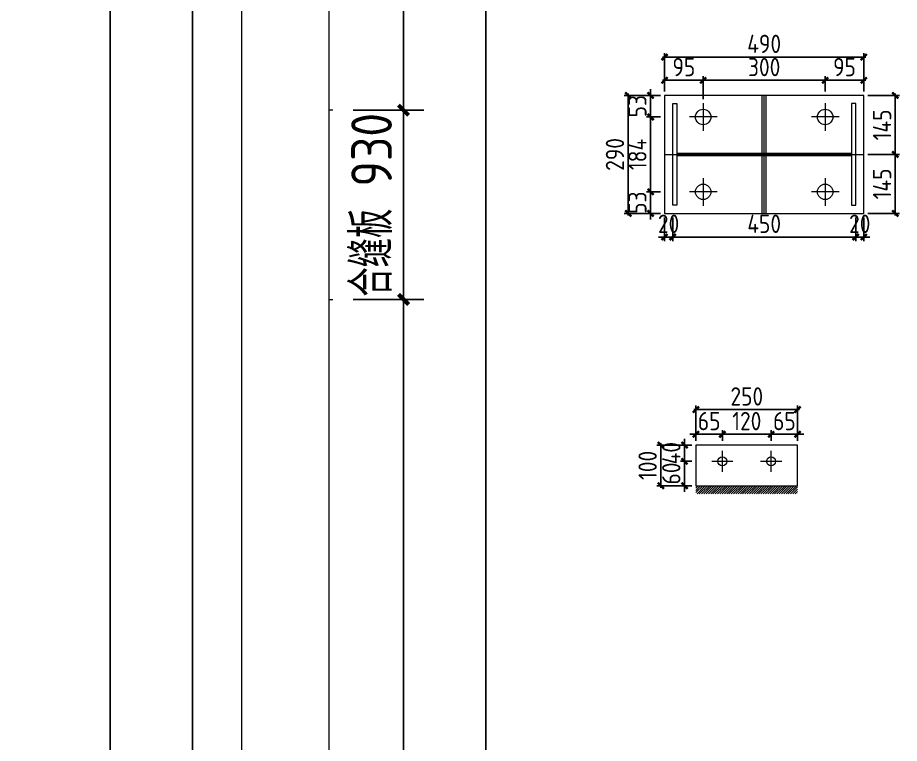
# Model space of a CAD drawing. Extents: x 485428 to 797698, y 56414 to 211814.
# Drawn here: x 685880 to 690216, y 118470 to 122037 of the extents above; entities that cross this region are included whole.
import ezdxf

# ---------------------------------------------------------------- set-up
doc = ezdxf.new("R2010")
doc.units = 0
doc.header["$LTSCALE"] = 1000
doc.header["$MEASUREMENT"] = 0
doc.layers.add('DOTE', color=1, linetype='Continuous')
doc.styles.get("Standard").update_dxf_attribs({"font": 'gbenor.shx', "bigfont": 'gbcbig.shx'})
doc.dimstyles.get("Standard").update_dxf_attribs({"dimscale": 100, "dimtxt": 2, "dimasz": 0.4, "dimexe": 0.5, "dimexo": 1, "dimgap": 0.5, "dimtad": 1, "dimdec": 0, "dimzin": 0, "dimdsep": 46, "dimtxsty": 'Standard', "dimblk": 'ARCHTICK', "dimcen": 0.09, "dimadec": 0, "dimazin": 0, "dimtfac": 1, "dimtdec": 0, "dimtix": 1, "dimtmove": 2, "dimatfit": 3, "dimfxl": 1, "dimtolj": 1, "dimtzin": 0, "dimarcsym": 0})

# ---------------------------------------------------------------- blocks, each defined once
blk = doc.blocks.new('_ArchTick')
at = {"color": 0, "linetype": 'ByBlock', "const_width": 0.4}
blk.add_lwpolyline([(-0.5, -0.5), (0.5, 0.5)], dxfattribs=at)
blk = doc.blocks.new('*D690')
at = {"color": 3, "lineweight": -2}
for p, q in [((686882.9, 123525.1), (686640.1, 123525.1)), ((686740.1, 111489.1), (686740.1, 123525.1)), ((686882.9, 111489.1), (686640.1, 111489.1))]:
    blk.add_line(p, q, dxfattribs=at)
at = {"layer": 'Defpoints', "color": 0}
for p in [(686740.1, 123525.1), (686982.9, 123525.1), (686982.9, 111489.1)]:
    blk.add_point(p, dxfattribs=at)
at = {"color": 3, "lineweight": -2, "xscale": 50, "yscale": 50, "zscale": 50}
for p, rotation in [((686740.1, 123525.1), 90), ((686740.1, 111489.1), 270)]:
    blk.add_blockref('_ArchTick', p, dxfattribs=dict(at, rotation=rotation))
at = {"color": 0, "lineweight": 15, "insert": (686583.5, 117507.1), "char_height": 200, "attachment_point": 5, "rotation": 90}
blk.add_mtext('\\A1;内翼板 12036', dxfattribs=at)
blk = doc.blocks.new('*D696')
at = {"color": 3, "lineweight": -2}
for p, q in [((686882.9, 124305.1), (686235.1, 124305.1)), ((686335.1, 111489.1), (686335.1, 124305.1)), ((686882.9, 111489.1), (686235.1, 111489.1))]:
    blk.add_line(p, q, dxfattribs=at)
at = {"layer": 'Defpoints', "color": 0}
for p in [(686335.1, 124305.1), (686982.9, 124305.1), (686982.9, 111489.1)]:
    blk.add_point(p, dxfattribs=at)
at = {"color": 3, "lineweight": -2, "xscale": 50, "yscale": 50, "zscale": 50}
for p, rotation in [((686335.1, 124305.1), 90), ((686335.1, 111489.1), 270)]:
    blk.add_blockref('_ArchTick', p, dxfattribs=dict(at, rotation=rotation))
at = {"color": 0, "lineweight": 15, "insert": (686178.5, 117897.1), "char_height": 200, "attachment_point": 5, "rotation": 90}
blk.add_mtext('\\A1;腹板 12816', dxfattribs=at)
blk = doc.blocks.new('*D800')
at = {"color": 3, "lineweight": -2}
for p, q in [((688993.1, 121180.9), (688993.1, 121210.9)), ((689041.6, 121180.9), (688973.1, 121180.9)), ((688993.1, 121074.9), (688993.1, 121180.9)), ((689041.6, 121074.9), (688973.1, 121074.9)), ((688993.1, 121074.9), (688993.1, 121044.9))]:
    blk.add_line(p, q, dxfattribs=at)
at = {"layer": 'Defpoints', "color": 0}
for p in [(688993.1, 121180.9), (689061.6, 121180.9), (689061.6, 121074.9)]:
    blk.add_point(p, dxfattribs=at)
at = {"color": 3, "lineweight": -2, "xscale": 30, "yscale": 30, "zscale": 30}
for p, rotation in [((688993.1, 121180.9), 270), ((688993.1, 121074.9), 90)]:
    blk.add_blockref('_ArchTick', p, dxfattribs=dict(at, rotation=rotation))
at = {"color": 0, "lineweight": 15, "insert": (688928.1, 121127.9), "char_height": 90, "attachment_point": 5, "rotation": 90}
blk.add_mtext('\\A1;53', dxfattribs=at)
blk = doc.blocks.new('*D775')
at = {"color": 3, "lineweight": -2}
for p, q in [((689041.6, 121548.9), (688973.1, 121548.9)), ((688993.1, 121170.9), (688993.1, 121558.9)), ((689041.6, 121180.9), (688973.1, 121180.9))]:
    blk.add_line(p, q, dxfattribs=at)
at = {"layer": 'Defpoints', "color": 0}
for p in [(688993.1, 121548.9), (689061.6, 121548.9), (689061.6, 121180.9)]:
    blk.add_point(p, dxfattribs=at)
at = {"color": 3, "lineweight": -2, "xscale": 30, "yscale": 30, "zscale": 30}
for p, rotation in [((688993.1, 121548.9), 90), ((688993.1, 121180.9), 270)]:
    blk.add_blockref('_ArchTick', p, dxfattribs=dict(at, rotation=rotation))
at = {"color": 0, "lineweight": 15, "insert": (688928.1, 121364.9), "char_height": 90, "attachment_point": 5, "rotation": 90}
blk.add_mtext('\\A1;184', dxfattribs=at)
blk = doc.blocks.new('*D801')
at = {"color": 3, "lineweight": -2}
for p, q in [((688993.1, 121654.9), (688993.1, 121684.9)), ((689041.6, 121654.9), (688973.1, 121654.9)), ((688993.1, 121548.9), (688993.1, 121654.9)), ((689041.6, 121548.9), (688973.1, 121548.9)), ((688993.1, 121548.9), (688993.1, 121518.9))]:
    blk.add_line(p, q, dxfattribs=at)
at = {"layer": 'Defpoints', "color": 0}
for p in [(688993.1, 121654.9), (689061.6, 121654.9), (689061.6, 121548.9)]:
    blk.add_point(p, dxfattribs=at)
at = {"color": 3, "lineweight": -2, "xscale": 30, "yscale": 30, "zscale": 30}
for p, rotation in [((688993.1, 121654.9), 270), ((688993.1, 121548.9), 90)]:
    blk.add_blockref('_ArchTick', p, dxfattribs=dict(at, rotation=rotation))
at = {"color": 0, "lineweight": 15, "insert": (688928.1, 121601.9), "char_height": 90, "attachment_point": 5, "rotation": 90}
blk.add_mtext('\\A1;53', dxfattribs=at)
blk = doc.blocks.new('*D802')
at = {"color": 3, "lineweight": -2}
for p, q in [((689051.6, 121729.3), (689261.6, 121729.3)), ((689061.6, 121674.9), (689061.6, 121749.3)), ((689251.6, 121636.9), (689251.6, 121749.3))]:
    blk.add_line(p, q, dxfattribs=at)
at = {"layer": 'Defpoints', "color": 0}
for p in [(689251.6, 121729.3), (689061.6, 121654.9), (689251.6, 121616.9)]:
    blk.add_point(p, dxfattribs=at)
at = {"color": 3, "lineweight": -2, "xscale": 30, "yscale": 30, "zscale": 30, "rotation": 180}
blk.add_blockref('_ArchTick', (689061.6, 121729.3), dxfattribs=at)
at = {"color": 3, "lineweight": -2, "xscale": 30, "yscale": 30, "zscale": 30}
blk.add_blockref('_ArchTick', (689251.6, 121729.3), dxfattribs=at)
at = {"color": 0, "lineweight": 15, "insert": (689156.6, 121794.3), "char_height": 90, "attachment_point": 5}
blk.add_mtext('\\A1;95', dxfattribs=at)
blk = doc.blocks.new('*D803')
at = {"color": 3, "lineweight": -2}
for p, q in [((689241.6, 121729.3), (689861.6, 121729.3)), ((689251.6, 121636.9), (689251.6, 121749.3)), ((689851.6, 121674.9), (689851.6, 121749.3))]:
    blk.add_line(p, q, dxfattribs=at)
at = {"layer": 'Defpoints', "color": 0}
for p in [(689851.6, 121729.3), (689851.6, 121654.9), (689251.6, 121616.9)]:
    blk.add_point(p, dxfattribs=at)
at = {"color": 3, "lineweight": -2, "xscale": 30, "yscale": 30, "zscale": 30, "rotation": 180}
blk.add_blockref('_ArchTick', (689251.6, 121729.3), dxfattribs=at)
at = {"color": 3, "lineweight": -2, "xscale": 30, "yscale": 30, "zscale": 30}
blk.add_blockref('_ArchTick', (689851.6, 121729.3), dxfattribs=at)
at = {"color": 0, "lineweight": 15, "insert": (689551.6, 121794.3), "char_height": 90, "attachment_point": 5}
blk.add_mtext('\\A1;300', dxfattribs=at)
blk = doc.blocks.new('*D804')
at = {"color": 3, "lineweight": -2}
for p, q in [((689841.6, 121729.3), (690051.6, 121729.3)), ((689851.6, 121674.9), (689851.6, 121749.3)), ((690041.6, 121674.9), (690041.6, 121749.3))]:
    blk.add_line(p, q, dxfattribs=at)
at = {"layer": 'Defpoints', "color": 0}
for p in [(690041.6, 121729.3), (689851.6, 121654.9), (690041.6, 121654.9)]:
    blk.add_point(p, dxfattribs=at)
at = {"color": 3, "lineweight": -2, "xscale": 30, "yscale": 30, "zscale": 30, "rotation": 180}
blk.add_blockref('_ArchTick', (689851.6, 121729.3), dxfattribs=at)
at = {"color": 3, "lineweight": -2, "xscale": 30, "yscale": 30, "zscale": 30}
blk.add_blockref('_ArchTick', (690041.6, 121729.3), dxfattribs=at)
at = {"color": 0, "lineweight": 15, "insert": (689946.6, 121794.3), "char_height": 90, "attachment_point": 5}
blk.add_mtext('\\A1;95', dxfattribs=at)
blk = doc.blocks.new('*D805')
at = {"color": 3, "lineweight": -2}
for p, q in [((689041.6, 121654.9), (688862.7, 121654.9)), ((688882.7, 121064.9), (688882.7, 121664.9)), ((689041.6, 121074.9), (688862.7, 121074.9))]:
    blk.add_line(p, q, dxfattribs=at)
at = {"layer": 'Defpoints', "color": 0}
for p in [(688882.7, 121654.9), (689061.6, 121654.9), (689061.6, 121074.9)]:
    blk.add_point(p, dxfattribs=at)
at = {"color": 3, "lineweight": -2, "xscale": 30, "yscale": 30, "zscale": 30}
for p, rotation in [((688882.7, 121654.9), 90), ((688882.7, 121074.9), 270)]:
    blk.add_blockref('_ArchTick', p, dxfattribs=dict(at, rotation=rotation))
at = {"color": 0, "lineweight": 15, "insert": (688817.7, 121364.9), "char_height": 90, "attachment_point": 5, "rotation": 90}
blk.add_mtext('\\A1;290', dxfattribs=at)
blk = doc.blocks.new('*D806')
at = {"color": 3, "lineweight": -2}
for p, q in [((689061.6, 121674.9), (689061.6, 121863.4)), ((690041.6, 121674.9), (690041.6, 121863.4)), ((689051.6, 121843.4), (690051.6, 121843.4))]:
    blk.add_line(p, q, dxfattribs=at)
at = {"layer": 'Defpoints', "color": 0}
for p in [(690041.6, 121843.4), (689061.6, 121654.9), (690041.6, 121654.9)]:
    blk.add_point(p, dxfattribs=at)
at = {"color": 3, "lineweight": -2, "xscale": 30, "yscale": 30, "zscale": 30, "rotation": 180}
blk.add_blockref('_ArchTick', (689061.6, 121843.4), dxfattribs=at)
at = {"color": 3, "lineweight": -2, "xscale": 30, "yscale": 30, "zscale": 30}
blk.add_blockref('_ArchTick', (690041.6, 121843.4), dxfattribs=at)
at = {"color": 0, "lineweight": 15, "insert": (689551.6, 121908.4), "char_height": 90, "attachment_point": 5}
blk.add_mtext('\\A1;490', dxfattribs=at)
blk = doc.blocks.new('*D776')
at = {"color": 3, "lineweight": -2}
for p, q in [((689061.6, 121054.9), (689061.6, 120938.9)), ((689101.6, 121054.9), (689101.6, 120938.9)), ((689061.6, 120958.9), (689031.6, 120958.9)), ((689061.6, 120958.9), (689101.6, 120958.9)), ((689101.6, 120958.9), (689131.6, 120958.9))]:
    blk.add_line(p, q, dxfattribs=at)
at = {"layer": 'Defpoints', "color": 0}
for p in [(689061.6, 121074.9), (689101.6, 121074.9), (689101.6, 120958.9)]:
    blk.add_point(p, dxfattribs=at)
at = {"color": 3, "lineweight": -2, "xscale": 30, "yscale": 30, "zscale": 30}
blk.add_blockref('_ArchTick', (689061.6, 120958.9), dxfattribs=at)
at = {"color": 3, "lineweight": -2, "xscale": 30, "yscale": 30, "zscale": 30, "rotation": 180}
blk.add_blockref('_ArchTick', (689101.6, 120958.9), dxfattribs=at)
at = {"color": 0, "lineweight": 15, "insert": (689081.6, 121023.9), "char_height": 90, "attachment_point": 5}
blk.add_mtext('\\A1;20', dxfattribs=at)
blk = doc.blocks.new('*D777')
at = {"color": 3, "lineweight": -2}
for p, q in [((689101.6, 121054.9), (689101.6, 120938.9)), ((690001.6, 121054.9), (690001.6, 120938.9)), ((689091.6, 120958.9), (690011.6, 120958.9))]:
    blk.add_line(p, q, dxfattribs=at)
at = {"layer": 'Defpoints', "color": 0}
for p in [(689101.6, 121074.9), (690001.6, 121074.9), (690001.6, 120958.9)]:
    blk.add_point(p, dxfattribs=at)
at = {"color": 3, "lineweight": -2, "xscale": 30, "yscale": 30, "zscale": 30, "rotation": 180}
blk.add_blockref('_ArchTick', (689101.6, 120958.9), dxfattribs=at)
at = {"color": 3, "lineweight": -2, "xscale": 30, "yscale": 30, "zscale": 30}
blk.add_blockref('_ArchTick', (690001.6, 120958.9), dxfattribs=at)
at = {"color": 0, "lineweight": 15, "insert": (689551.6, 121023.9), "char_height": 90, "attachment_point": 5}
blk.add_mtext('\\A1;450', dxfattribs=at)
blk = doc.blocks.new('*D807')
at = {"color": 3, "lineweight": -2}
for p, q in [((690001.6, 121054.9), (690001.6, 120938.9)), ((690041.6, 121054.9), (690041.6, 120938.9)), ((690001.6, 120958.9), (689971.6, 120958.9)), ((690001.6, 120958.9), (690041.6, 120958.9)), ((690041.6, 120958.9), (690071.6, 120958.9))]:
    blk.add_line(p, q, dxfattribs=at)
at = {"layer": 'Defpoints', "color": 0}
for p in [(690001.6, 121074.9), (690041.6, 121074.9), (690041.6, 120958.9)]:
    blk.add_point(p, dxfattribs=at)
at = {"color": 3, "lineweight": -2, "xscale": 30, "yscale": 30, "zscale": 30}
blk.add_blockref('_ArchTick', (690001.6, 120958.9), dxfattribs=at)
at = {"color": 3, "lineweight": -2, "xscale": 30, "yscale": 30, "zscale": 30, "rotation": 180}
blk.add_blockref('_ArchTick', (690041.6, 120958.9), dxfattribs=at)
at = {"color": 0, "lineweight": 15, "insert": (690021.6, 121023.9), "char_height": 90, "attachment_point": 5}
blk.add_mtext('\\A1;20', dxfattribs=at)
blk = doc.blocks.new('*D808')
at = {"color": 3, "lineweight": -2}
for p, q in [((690061.6, 121654.9), (690216.4, 121654.9)), ((690196.4, 121664.9), (690196.4, 121354.9)), ((690061.6, 121364.9), (690216.4, 121364.9))]:
    blk.add_line(p, q, dxfattribs=at)
at = {"layer": 'Defpoints', "color": 0}
for p in [(690041.6, 121654.9), (690041.6, 121364.9), (690196.4, 121364.9)]:
    blk.add_point(p, dxfattribs=at)
at = {"color": 3, "lineweight": -2, "xscale": 30, "yscale": 30, "zscale": 30}
for p, rotation in [((690196.4, 121654.9), 90), ((690196.4, 121364.9), 270)]:
    blk.add_blockref('_ArchTick', p, dxfattribs=dict(at, rotation=rotation))
at = {"color": 0, "lineweight": 15, "insert": (690131.4, 121509.9), "char_height": 90, "attachment_point": 5, "rotation": 90}
blk.add_mtext('\\A1;145', dxfattribs=at)
blk = doc.blocks.new('*D809')
at = {"color": 3, "lineweight": -2}
for p, q in [((690196.4, 121374.9), (690196.4, 121064.9)), ((690061.6, 121364.9), (690216.4, 121364.9)), ((690061.6, 121074.9), (690216.4, 121074.9))]:
    blk.add_line(p, q, dxfattribs=at)
at = {"layer": 'Defpoints', "color": 0}
for p in [(690041.6, 121364.9), (690041.6, 121074.9), (690196.4, 121074.9)]:
    blk.add_point(p, dxfattribs=at)
at = {"color": 3, "lineweight": -2, "xscale": 30, "yscale": 30, "zscale": 30}
for p, rotation in [((690196.4, 121364.9), 90), ((690196.4, 121074.9), 270)]:
    blk.add_blockref('_ArchTick', p, dxfattribs=dict(at, rotation=rotation))
at = {"color": 0, "lineweight": 15, "insert": (690131.4, 121219.9), "char_height": 90, "attachment_point": 5, "rotation": 90}
blk.add_mtext('\\A1;145', dxfattribs=at)
blk = doc.blocks.new('*D991')
at = {"color": 0, "lineweight": -2}
blk.add_arc((687412.9, 124305.1), 396.4, 180, 270, dxfattribs=at)
at = {"layer": 'Defpoints', "color": 0}
for p in [(686982.9, 124305.1), (687412.9, 124305.1), (687412.9, 124262.1), (687069.6, 124106.9), (687412.9, 111489.1)]:
    blk.add_point(p, dxfattribs=at)
at = {"color": 0, "lineweight": -2, "xscale": 50, "yscale": 50, "zscale": 50, "rotation": 90.00000000001286}
blk.add_blockref('_ArchTick', (687016.5, 124305.1), dxfattribs=at)
at = {"color": 0, "lineweight": -2, "xscale": 50, "yscale": 50, "zscale": 50}
blk.add_blockref('_ArchTick', (687412.9, 123908.7), dxfattribs=at)
at = {"color": 0, "lineweight": 15, "insert": (687274, 124166.2), "char_height": 200, "attachment_point": 5, "rotation": 315}
blk.add_mtext('\\A1;90°', dxfattribs=at)
blk = doc.blocks.new('*D3007')
at = {"color": 3, "lineweight": -2}
for p, q in [((689196.1, 119856.5), (689139.9, 119856.5)), ((689159.9, 119856.5), (689159.9, 119886.5)), ((689159.9, 119736.5), (689159.9, 119856.5)), ((689196.1, 119736.5), (689139.9, 119736.5)), ((689159.9, 119736.5), (689159.9, 119706.5))]:
    blk.add_line(p, q, dxfattribs=at)
at = {"layer": 'Defpoints', "color": 0}
for p in [(689159.9, 119856.5), (689216.1, 119856.5), (689216.1, 119736.5)]:
    blk.add_point(p, dxfattribs=at)
at = {"color": 3, "lineweight": -2, "xscale": 30, "yscale": 30, "zscale": 30}
for p, rotation in [((689159.9, 119856.5), 270), ((689159.9, 119736.5), 90)]:
    blk.add_blockref('_ArchTick', p, dxfattribs=dict(at, rotation=rotation))
at = {"color": 0, "lineweight": 15, "insert": (689094.9, 119796.5), "char_height": 90, "attachment_point": 5, "rotation": 90}
blk.add_mtext('\\A1;60', dxfattribs=at)
blk = doc.blocks.new('*D3010')
at = {"color": 3, "lineweight": -2}
for p, q in [((689159.9, 119936.5), (689159.9, 119966.5)), ((689196.1, 119936.5), (689139.9, 119936.5)), ((689159.9, 119856.5), (689159.9, 119936.5)), ((689196.1, 119856.5), (689139.9, 119856.5)), ((689159.9, 119856.5), (689159.9, 119826.5))]:
    blk.add_line(p, q, dxfattribs=at)
at = {"layer": 'Defpoints', "color": 0}
for p in [(689159.9, 119936.5), (689216.1, 119936.5), (689216.1, 119856.5)]:
    blk.add_point(p, dxfattribs=at)
at = {"color": 3, "lineweight": -2, "xscale": 30, "yscale": 30, "zscale": 30}
for p, rotation in [((689159.9, 119936.5), 270), ((689159.9, 119856.5), 90)]:
    blk.add_blockref('_ArchTick', p, dxfattribs=dict(at, rotation=rotation))
at = {"color": 0, "lineweight": 15, "insert": (689094.9, 119896.5), "char_height": 90, "attachment_point": 5, "rotation": 90}
blk.add_mtext('\\A1;40', dxfattribs=at)
blk = doc.blocks.new('*D3011')
at = {"color": 3, "lineweight": -2}
for p, q in [((689043.4, 119726.5), (689043.4, 119946.5)), ((689196.1, 119936.5), (689023.4, 119936.5)), ((689196.1, 119736.5), (689023.4, 119736.5))]:
    blk.add_line(p, q, dxfattribs=at)
at = {"layer": 'Defpoints', "color": 0}
for p in [(689043.4, 119936.5), (689216.1, 119936.5), (689216.1, 119736.5)]:
    blk.add_point(p, dxfattribs=at)
at = {"color": 3, "lineweight": -2, "xscale": 30, "yscale": 30, "zscale": 30}
for p, rotation in [((689043.4, 119936.5), 90), ((689043.4, 119736.5), 270)]:
    blk.add_blockref('_ArchTick', p, dxfattribs=dict(at, rotation=rotation))
at = {"color": 0, "lineweight": 15, "insert": (688978.4, 119836.5), "char_height": 90, "attachment_point": 5, "rotation": 90}
blk.add_mtext('\\A1;100', dxfattribs=at)
blk = doc.blocks.new('*D3008')
at = {"color": 3, "lineweight": -2}
for p, q in [((689216.1, 119989.3), (689186.1, 119989.3)), ((689216.1, 119956.5), (689216.1, 120009.3)), ((689216.1, 119989.3), (689346.1, 119989.3)), ((689346.1, 119956.5), (689346.1, 120009.3)), ((689346.1, 119989.3), (689376.1, 119989.3))]:
    blk.add_line(p, q, dxfattribs=at)
at = {"layer": 'Defpoints', "color": 0}
for p in [(689346.1, 119989.3), (689216.1, 119936.5), (689346.1, 119936.5)]:
    blk.add_point(p, dxfattribs=at)
at = {"color": 3, "lineweight": -2, "xscale": 30, "yscale": 30, "zscale": 30}
blk.add_blockref('_ArchTick', (689216.1, 119989.3), dxfattribs=at)
at = {"color": 3, "lineweight": -2, "xscale": 30, "yscale": 30, "zscale": 30, "rotation": 180}
blk.add_blockref('_ArchTick', (689346.1, 119989.3), dxfattribs=at)
at = {"color": 0, "lineweight": 15, "insert": (689281.1, 120054.3), "char_height": 90, "attachment_point": 5}
blk.add_mtext('\\A1;65', dxfattribs=at)
blk = doc.blocks.new('*D3009')
at = {"color": 3, "lineweight": -2}
for p, q in [((689336.1, 119989.3), (689596.1, 119989.3)), ((689346.1, 119956.5), (689346.1, 120009.3)), ((689586.1, 119956.5), (689586.1, 120009.3))]:
    blk.add_line(p, q, dxfattribs=at)
at = {"layer": 'Defpoints', "color": 0}
for p in [(689586.1, 119989.3), (689346.1, 119936.5), (689586.1, 119936.5)]:
    blk.add_point(p, dxfattribs=at)
at = {"color": 3, "lineweight": -2, "xscale": 30, "yscale": 30, "zscale": 30, "rotation": 180}
blk.add_blockref('_ArchTick', (689346.1, 119989.3), dxfattribs=at)
at = {"color": 3, "lineweight": -2, "xscale": 30, "yscale": 30, "zscale": 30}
blk.add_blockref('_ArchTick', (689586.1, 119989.3), dxfattribs=at)
at = {"color": 0, "lineweight": 15, "insert": (689466.1, 120054.3), "char_height": 90, "attachment_point": 5}
blk.add_mtext('\\A1;120', dxfattribs=at)
blk = doc.blocks.new('*D3012')
at = {"color": 3, "lineweight": -2}
for p, q in [((689586.1, 119989.3), (689556.1, 119989.3)), ((689586.1, 119956.5), (689586.1, 120009.3)), ((689586.1, 119989.3), (689716.1, 119989.3)), ((689716.1, 119956.5), (689716.1, 120009.3)), ((689716.1, 119989.3), (689746.1, 119989.3))]:
    blk.add_line(p, q, dxfattribs=at)
at = {"layer": 'Defpoints', "color": 0}
for p in [(689716.1, 119989.3), (689586.1, 119936.5), (689716.1, 119936.5)]:
    blk.add_point(p, dxfattribs=at)
at = {"color": 3, "lineweight": -2, "xscale": 30, "yscale": 30, "zscale": 30}
blk.add_blockref('_ArchTick', (689586.1, 119989.3), dxfattribs=at)
at = {"color": 3, "lineweight": -2, "xscale": 30, "yscale": 30, "zscale": 30, "rotation": 180}
blk.add_blockref('_ArchTick', (689716.1, 119989.3), dxfattribs=at)
at = {"color": 0, "lineweight": 15, "insert": (689651.1, 120054.3), "char_height": 90, "attachment_point": 5}
blk.add_mtext('\\A1;65', dxfattribs=at)
blk = doc.blocks.new('*D3013')
at = {"color": 3, "lineweight": -2}
for p, q in [((689216.1, 119956.5), (689216.1, 120130.5)), ((689716.1, 119956.5), (689716.1, 120130.5)), ((689726.1, 120110.5), (689206.1, 120110.5))]:
    blk.add_line(p, q, dxfattribs=at)
at = {"layer": 'Defpoints', "color": 0}
for p in [(689216.1, 120110.5), (689216.1, 119936.5), (689716.1, 119936.5)]:
    blk.add_point(p, dxfattribs=at)
at = {"color": 3, "lineweight": -2, "xscale": 30, "yscale": 30, "zscale": 30, "rotation": 180}
blk.add_blockref('_ArchTick', (689216.1, 120110.5), dxfattribs=at)
at = {"color": 3, "lineweight": -2, "xscale": 30, "yscale": 30, "zscale": 30}
blk.add_blockref('_ArchTick', (689716.1, 120110.5), dxfattribs=at)
at = {"color": 0, "lineweight": 15, "insert": (689466.1, 120175.5), "char_height": 90, "attachment_point": 5}
blk.add_mtext('\\A1;250', dxfattribs=at)
blk = doc.blocks.new('*D3290')
at = {"color": 3, "lineweight": -2}
for p, q in [((687512.9, 124262.1), (688282.2, 124262.1)), ((688182.2, 111489.1), (688182.2, 124262.1)), ((687512.9, 111489.1), (688282.2, 111489.1))]:
    blk.add_line(p, q, dxfattribs=at)
at = {"layer": 'Defpoints', "color": 0}
for p in [(687412.9, 124262.1), (688182.2, 124262.1), (687412.9, 111489.1)]:
    blk.add_point(p, dxfattribs=at)
at = {"color": 3, "lineweight": -2, "xscale": 50, "yscale": 50, "zscale": 50}
for p, rotation in [((688182.2, 124262.1), 90), ((688182.2, 111489.1), 270)]:
    blk.add_blockref('_ArchTick', p, dxfattribs=dict(at, rotation=rotation))
at = {"color": 0, "lineweight": 15, "insert": (688025.6, 117875.6), "char_height": 200, "attachment_point": 5, "rotation": 90}
blk.add_mtext('\\A1;外翼板 12773', dxfattribs=at)
blk = doc.blocks.new('*D3287')
at = {"color": 3, "lineweight": -2}
for p, q in [((687530.9, 120652.6), (687877.9, 120652.6)), ((687777.9, 111489.1), (687777.9, 120652.6)), ((687512.9, 111489.1), (687877.9, 111489.1))]:
    blk.add_line(p, q, dxfattribs=at)
at = {"layer": 'Defpoints', "color": 0}
for p in [(687430.9, 120652.6), (687777.9, 120652.6), (687412.9, 111489.1)]:
    blk.add_point(p, dxfattribs=at)
at = {"color": 3, "lineweight": -2, "xscale": 50, "yscale": 50, "zscale": 50}
for p, rotation in [((687777.9, 120652.6), 90), ((687777.9, 111489.1), 270)]:
    blk.add_blockref('_ArchTick', p, dxfattribs=dict(at, rotation=rotation))
at = {"color": 0, "lineweight": 15, "insert": (687627.9, 116070.9), "char_height": 200, "attachment_point": 5, "rotation": 90}
blk.add_mtext('\\A1;9164', dxfattribs=at)
blk = doc.blocks.new('*D3288')
at = {"color": 3, "lineweight": -2}
for p, q in [((687777.9, 121582.6), (687777.9, 121632.6)), ((687530.9, 121582.6), (687877.9, 121582.6)), ((687777.9, 120652.6), (687777.9, 121582.6)), ((687530.9, 120652.6), (687877.9, 120652.6)), ((687777.9, 120652.6), (687777.9, 120602.6))]:
    blk.add_line(p, q, dxfattribs=at)
at = {"layer": 'Defpoints', "color": 0}
for p in [(687430.9, 121582.6), (687777.9, 121582.6), (687430.9, 120652.6)]:
    blk.add_point(p, dxfattribs=at)
at = {"color": 3, "lineweight": -2, "xscale": 50, "yscale": 50, "zscale": 50}
for p, rotation in [((687777.9, 121582.6), 270), ((687777.9, 120652.6), 90)]:
    blk.add_blockref('_ArchTick', p, dxfattribs=dict(at, rotation=rotation))
at = {"color": 0, "lineweight": 15, "insert": (687621.2, 121117.6), "char_height": 200, "attachment_point": 5, "rotation": 90}
blk.add_mtext('\\A1;合缝板 930', dxfattribs=at)
blk = doc.blocks.new('*D3289')
at = {"color": 3, "lineweight": -2}
for p, q in [((687512.9, 124262.1), (687877.9, 124262.1)), ((687777.9, 121582.6), (687777.9, 124262.1)), ((687530.9, 121582.6), (687877.9, 121582.6))]:
    blk.add_line(p, q, dxfattribs=at)
at = {"layer": 'Defpoints', "color": 0}
for p in [(687412.9, 124262.1), (687777.9, 124262.1), (687430.9, 121582.6)]:
    blk.add_point(p, dxfattribs=at)
at = {"color": 3, "lineweight": -2, "xscale": 50, "yscale": 50, "zscale": 50}
for p, rotation in [((687777.9, 124262.1), 90), ((687777.9, 121582.6), 270)]:
    blk.add_blockref('_ArchTick', p, dxfattribs=dict(at, rotation=rotation))
at = {"color": 0, "lineweight": 15, "insert": (687627.9, 122922.3), "char_height": 200, "attachment_point": 5, "rotation": 90}
blk.add_mtext('\\A1;2679', dxfattribs=at)

msp = doc.modelspace()

# ---------------------------------------------------------------- hatches: boundary and pattern name
at = {"lineweight": 15}
h = msp.add_hatch(dxfattribs=at)
h.set_pattern_fill('ANSI31', color=256, scale=5, style=0)
h.set_pattern_definition([(45, (-1519.1214, -31072.344), (-5.61266008, 5.61266008), [])])
h.paths.add_polyline_path([(689716.1, 119736.5), (689216.1, 119736.5), (689216.1, 119696.5), (689716.1, 119696.5)])

# ---------------------------------------------------------------- linework, layer by layer
for p, q in [((689061.6, 121654.9), (689061.6, 121074.9)), ((690041.6, 121654.9), (689061.6, 121654.9)), ((690041.6, 121074.9), (690041.6, 121654.9)), ((689251.6, 121616.9), (689251.6, 121480.9)), ((689851.6, 121616.9), (689851.6, 121480.9)), ((689319.6, 121548.9), (689183.6, 121548.9)), ((689919.6, 121548.9), (689783.6, 121548.9)), ((689251.6, 121248.9), (689251.6, 121112.9)), ((689851.6, 121248.9), (689851.6, 121112.9)), ((689319.6, 121180.9), (689183.6, 121180.9)), ((689919.6, 121180.9), (689783.6, 121180.9)), ((689061.6, 121074.9), (690041.6, 121074.9)), ((689216.1, 119936.5), (689216.1, 119736.2)), ((689716.1, 119936.5), (689216.1, 119936.5)), ((689346.1, 119804.5), (689346.1, 119908.5)), ((689586.1, 119804.5), (689586.1, 119908.5)), ((689716.1, 119736.5), (689716.1, 119936.5)), ((689294.1, 119856.5), (689398.1, 119856.5)), ((689534.1, 119856.5), (689638.1, 119856.5)), ((689216.1, 119736.5), (689716.1, 119736.5))]:
    msp.add_line(p, q, dxfattribs=at)
at = {"color": 2, "lineweight": 15}
for p, q in [((689541.6, 121370.9), (689541.6, 121654.9)), ((689561.6, 121370.9), (689561.6, 121654.9)), ((687430.9, 121582.6), (687412.9, 121582.6)), ((689541.6, 121074.9), (689541.6, 121358.9)), ((689561.6, 121074.9), (689561.6, 121358.9)), ((687412.9, 120652.6), (687430.9, 120652.6))]:
    msp.add_line(p, q, dxfattribs=at)
at = {"color": 1, "lineweight": 15}
for p, q in [((689551.6, 121370.9), (689551.6, 121654.9)), ((689061.6, 121364.9), (690041.6, 121364.9)), ((689551.6, 121074.9), (689551.6, 121358.9))]:
    msp.add_line(p, q, dxfattribs=at)
at = {"color": 4, "lineweight": 15}
for p, q in [((689101.6, 121364.9), (689101.6, 121614.9)), ((689101.6, 121614.9), (689121.6, 121614.9)), ((689121.6, 121614.9), (689121.6, 121114.9)), ((690001.6, 121614.9), (689981.6, 121614.9)), ((689981.6, 121614.9), (689981.6, 121114.9)), ((690001.6, 121364.9), (690001.6, 121614.9)), ((689121.6, 121370.9), (689981.6, 121370.9)), ((689101.6, 121114.9), (689101.6, 121364.9)), ((689121.6, 121358.9), (689981.6, 121358.9)), ((690001.6, 121114.9), (690001.6, 121364.9)), ((689121.6, 121114.9), (689101.6, 121114.9)), ((689981.6, 121114.9), (690001.6, 121114.9))]:
    msp.add_line(p, q, dxfattribs=at)
at = {"lineweight": 15}
for centre, radius in [((689251.6, 121548.9), 38), ((689851.6, 121548.9), 38), ((689251.6, 121180.9), 38), ((689851.6, 121180.9), 38), ((689345.8, 119856.5), 22), ((689585.8, 119856.5), 22)]:
    msp.add_circle(centre, radius, dxfattribs=at)
at = {"layer": 'DOTE', "color": 0, "lineweight": 15}
for p, q in [((686982.9, 111489.1), (686982.9, 124305.1)), ((687412.9, 111489.1), (687412.9, 124262.1))]:
    msp.add_line(p, q, dxfattribs=at)

# ---------------------------------------------------------------- dimensions: what is measured, and where the dimension line sits
at = {"color": 1, "lineweight": 15}
dim = msp.add_angular_dim_2l(base=(687069.6, 124106.9), line1=((687412.9, 111489.1), (687412.9, 124262.1)), line2=((686982.9, 124305.1), (687412.9, 124305.1)), dimstyle='Standard', override={"dimtxt": 2, "dimasz": 0.5, "dimgap": 1}, dxfattribs=at)
dim.commit()
dim.dimension.update_dxf_attribs({"geometry": '*D991', "text_midpoint": (687274, 124166.2)})
at = {"lineweight": 15}
for base, p1, p2, text, picture, middle in [((686335.1, 124305.1), (686982.9, 111489.1), (686982.9, 124305.1), '腹板 12816', '*D696', (686178.5, 117897.1)), ((688182.2, 124262.1), (687412.9, 111489.1), (687412.9, 124262.1), '外翼板 12773', '*D3290', (688025.6, 117875.6)), ((686740.1, 123525.1), (686982.9, 111489.1), (686982.9, 123525.1), '内翼板 12036', '*D690', (686583.5, 117507.1)), ((687777.9, 121582.6), (687430.9, 120652.6), (687430.9, 121582.6), '合缝板 930', '*D3288', (687621.2, 121117.6))]:
    dim = msp.add_linear_dim(base=base, p1=p1, p2=p2, angle=90, text=text, dimstyle='Standard', override={"dimtxt": 2, "dimasz": 0.5, "dimexe": 1, "dimexo": 1, "dimclrd": 3, "dimclre": 3}, dxfattribs=at)
    dim.commit()
    dim.dimension.update_dxf_attribs({"geometry": picture, "text_midpoint": middle})
for base, p1, p2, override, picture, middle in [((687777.8637, 124262.0735), (687430.8974, 121582.6134), (687412.8974, 124262.0735), {"dimtxt": 2, "dimasz": 0.5, "dimexe": 1, "dimexo": 1, "dimclrd": 3, "dimclre": 3}, '*D3289', (687627.8637, 122922.3435)), ((688993.1, 121654.9), (689061.6, 121548.9), (689061.6, 121654.9), {"dimtxt": 0.9, "dimasz": 0.3, "dimexe": 0.2, "dimexo": 0.2, "dimgap": 0.2, "dimlfac": 0.5, "dimdle": 0.1, "dimclrd": 3, "dimclre": 3}, '*D801', (688928.1, 121601.9)), ((690196.4, 121364.9), (690041.6, 121654.9), (690041.6, 121364.9), {"dimtxt": 0.9, "dimasz": 0.3, "dimexe": 0.2, "dimexo": 0.2, "dimgap": 0.2, "dimlfac": 0.5, "dimdle": 0.1, "dimclrd": 3, "dimclre": 3}, '*D808', (690131.4, 121509.9)), ((688993.1, 121548.9), (689061.6, 121180.9), (689061.6, 121548.9), {"dimtxt": 0.9, "dimasz": 0.3, "dimexe": 0.2, "dimexo": 0.2, "dimgap": 0.2, "dimlfac": 0.5, "dimdle": 0.1, "dimclrd": 3, "dimclre": 3}, '*D775', (688928.1, 121364.9)), ((690196.4, 121074.9), (690041.6, 121364.9), (690041.6, 121074.9), {"dimtxt": 0.9, "dimasz": 0.3, "dimexe": 0.2, "dimexo": 0.2, "dimgap": 0.2, "dimlfac": 0.5, "dimdle": 0.1, "dimclrd": 3, "dimclre": 3}, '*D809', (690131.4, 121219.9)), ((688993.1, 121180.9), (689061.6, 121074.9), (689061.6, 121180.9), {"dimtxt": 0.9, "dimasz": 0.3, "dimexe": 0.2, "dimexo": 0.2, "dimgap": 0.2, "dimlfac": 0.5, "dimdle": 0.1, "dimclrd": 3, "dimclre": 3}, '*D800', (688928.1, 121127.9)), ((687777.8637167, 120652.6134279), (687412.8973814, 111489.1134279), (687430.8973814, 120652.6134279), {"dimtxt": 2, "dimasz": 0.5, "dimexe": 1, "dimexo": 1, "dimclrd": 3, "dimclre": 3}, '*D3287', (687627.8637167, 116070.8634279)), ((689159.9, 119936.5), (689216.1, 119856.5), (689216.1, 119936.5), {"dimtxt": 0.9, "dimasz": 0.3, "dimexe": 0.2, "dimexo": 0.2, "dimgap": 0.2, "dimlfac": 0.5, "dimdle": 0.1, "dimclrd": 3, "dimclre": 3}, '*D3010', (689094.9, 119896.5)), ((689159.9, 119856.5), (689216.1, 119736.5), (689216.1, 119856.5), {"dimtxt": 0.9, "dimasz": 0.3, "dimexe": 0.2, "dimexo": 0.2, "dimgap": 0.2, "dimlfac": 0.5, "dimdle": 0.1, "dimclrd": 3, "dimclre": 3}, '*D3007', (689094.9, 119796.5))]:
    dim = msp.add_linear_dim(base=base, p1=p1, p2=p2, angle=90, dimstyle='Standard', override=override, dxfattribs=at)
    dim.commit()
    dim.dimension.update_dxf_attribs({"geometry": picture, "text_midpoint": middle})
for p1, p2, distance, picture, middle in [((689061.6, 121654.9), (690041.6, 121654.9), 188.5, '*D806', (689551.6, 121908.4)), ((689061.6, 121074.9), (689061.6, 121654.9), 178.9, '*D805', (688817.7, 121364.9)), ((689716.1, 119936.5), (689216.1, 119936.5), -173.9, '*D3013', (689466.1, 120175.5)), ((689216.1, 119736.5), (689216.1, 119936.5), 172.7, '*D3011', (688978.4, 119836.5))]:
    dim = msp.add_aligned_dim(p1=p1, p2=p2, distance=distance, dimstyle='Standard', override={"dimtxt": 0.9, "dimasz": 0.3, "dimexe": 0.2, "dimexo": 0.2, "dimgap": 0.2, "dimlfac": 0.5, "dimdle": 0.1, "dimclrd": 3, "dimclre": 3}, dxfattribs=at)
    dim.commit()
    dim.dimension.update_dxf_attribs({"geometry": picture, "text_midpoint": middle})
for base, p1, p2, picture, middle in [((689251.6, 121729.3), (689061.6, 121654.9), (689251.6, 121616.9), '*D802', (689156.6, 121794.3)), ((689851.6, 121729.3), (689251.6, 121616.9), (689851.6, 121654.9), '*D803', (689551.6, 121794.3)), ((690041.6, 121729.3), (689851.6, 121654.9), (690041.6, 121654.9), '*D804', (689946.6, 121794.3)), ((689101.6, 120958.9), (689061.6, 121074.9), (689101.6, 121074.9), '*D776', (689081.6, 121023.9)), ((690001.6, 120958.9), (689101.6, 121074.9), (690001.6, 121074.9), '*D777', (689551.6, 121023.9)), ((690041.6, 120958.9), (690001.6, 121074.9), (690041.6, 121074.9), '*D807', (690021.6, 121023.9)), ((689346.1, 119989.3), (689216.1, 119936.5), (689346.1, 119936.5), '*D3008', (689281.1, 120054.3)), ((689586.1, 119989.3), (689346.1, 119936.5), (689586.1, 119936.5), '*D3009', (689466.1, 120054.3)), ((689716.1, 119989.3), (689586.1, 119936.5), (689716.1, 119936.5), '*D3012', (689651.1, 120054.3))]:
    dim = msp.add_linear_dim(base=base, p1=p1, p2=p2, dimstyle='Standard', override={"dimtxt": 0.9, "dimasz": 0.3, "dimexe": 0.2, "dimexo": 0.2, "dimgap": 0.2, "dimlfac": 0.5, "dimdle": 0.1, "dimclrd": 3, "dimclre": 3}, dxfattribs=at)
    dim.commit()
    dim.dimension.update_dxf_attribs({"geometry": picture, "text_midpoint": middle})

doc.saveas('drawing.dxf')
